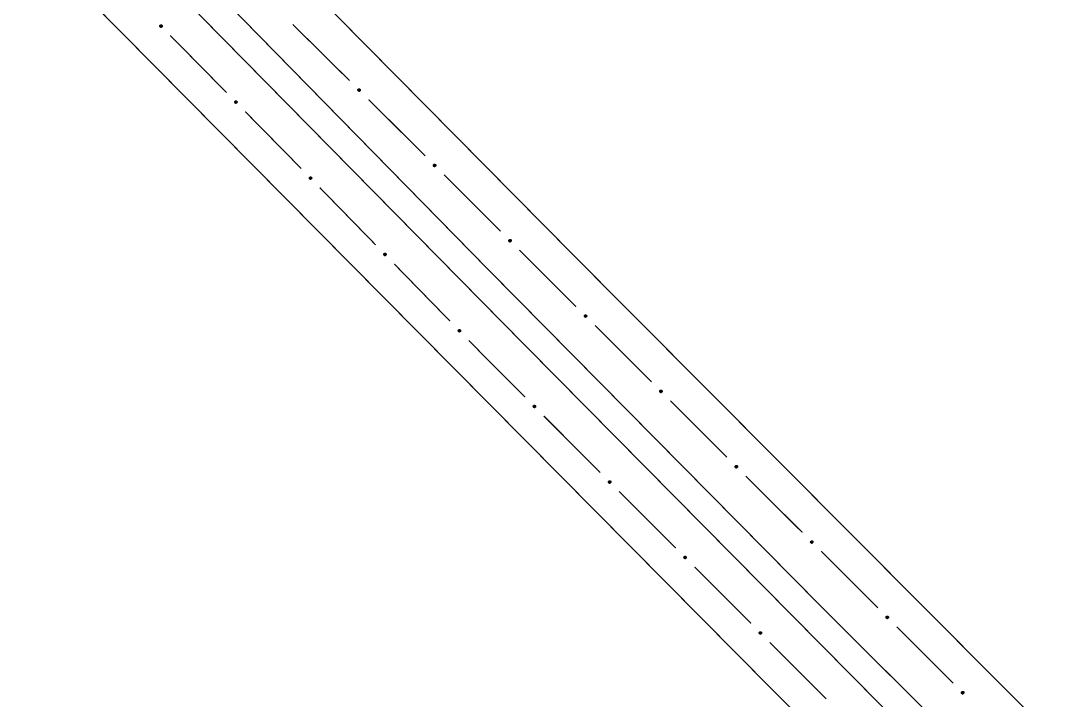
# Model space of a CAD drawing. Extents: x 203640 to 206998, y 4842129 to 4844379.
# Drawn here: x 204483.1 to 204637, y 4843646.8 to 4843748.8 of the extents above; entities that cross this region are included whole.
import ezdxf

# ---------------------------------------------------------------- set-up
doc = ezdxf.new("R2010")
doc.units = 0
doc.header["$LTSCALE"] = 1.5
doc.header["$MEASUREMENT"] = 0
doc.layers.add('SV-EIXO-RUA-PAV', color=20, linetype='CONTINUOUS')
doc.layers.add('SV-RUA-PAVIM-S-GUIA-C-GUIA', color=7, linetype='CONTINUOUS')

msp = doc.modelspace()

# ---------------------------------------------------------------- linework, layer by layer
at = {"layer": 'SV-EIXO-RUA-PAV'}
for points in [[(204504.22, 4843748.17), (204504.27, 4843748.17), (204504.32, 4843748.16), (204504.35, 4843748.14), (204504.37, 4843748.11), (204504.4, 4843748.09), (204504.41, 4843748.06), (204504.42, 4843748.02), (204504.42, 4843747.97), (204504.41, 4843747.92), (204504.39, 4843747.89), (204504.37, 4843747.86), (204504.34, 4843747.84), (204504.31, 4843747.83), (204504.27, 4843747.82), (204504.22, 4843747.82), (204504.18, 4843747.83), (204504.15, 4843747.84), (204504.12, 4843747.87), (204504.1, 4843747.9), (204504.08, 4843747.93), (204504.07, 4843747.97), (204504.07, 4843748.02), (204504.08, 4843748.06), (204504.1, 4843748.09), (204504.12, 4843748.12), (204504.15, 4843748.14), (204504.18, 4843748.16), (204504.22, 4843748.17)], [(204533.95, 4843738.56), (204533.99, 4843738.56), (204534.04, 4843738.55), (204534.07, 4843738.53), (204534.09, 4843738.51), (204534.12, 4843738.48), (204534.13, 4843738.45), (204534.15, 4843738.41), (204534.15, 4843738.36), (204534.13, 4843738.32), (204534.12, 4843738.29), (204534.1, 4843738.26), (204534.07, 4843738.24), (204534.04, 4843738.22), (204534, 4843738.21), (204533.95, 4843738.21), (204533.9, 4843738.22), (204533.87, 4843738.24), (204533.85, 4843738.26), (204533.82, 4843738.29), (204533.81, 4843738.32), (204533.8, 4843738.36), (204533.8, 4843738.41), (204533.8, 4843738.45), (204533.82, 4843738.48), (204533.85, 4843738.51), (204533.87, 4843738.53), (204533.9, 4843738.55), (204533.95, 4843738.56)], [(204515.45, 4843736.76), (204515.5, 4843736.76), (204515.54, 4843736.75), (204515.57, 4843736.73), (204515.6, 4843736.71), (204515.62, 4843736.68), (204515.63, 4843736.65), (204515.65, 4843736.61), (204515.65, 4843736.56), (204515.63, 4843736.52), (204515.62, 4843736.49), (204515.59, 4843736.46), (204515.57, 4843736.44), (204515.53, 4843736.42), (204515.49, 4843736.41), (204515.44, 4843736.41), (204515.4, 4843736.42), (204515.37, 4843736.44), (204515.34, 4843736.46), (204515.32, 4843736.49), (204515.3, 4843736.52), (204515.29, 4843736.56), (204515.3, 4843736.61), (204515.3, 4843736.65), (204515.32, 4843736.69), (204515.35, 4843736.71), (204515.37, 4843736.73), (204515.4, 4843736.75), (204515.45, 4843736.76)], [(204545.28, 4843727.27), (204545.33, 4843727.27), (204545.37, 4843727.26), (204545.4, 4843727.24), (204545.43, 4843727.22), (204545.45, 4843727.19), (204545.47, 4843727.16), (204545.48, 4843727.12), (204545.48, 4843727.07), (204545.47, 4843727.02), (204545.45, 4843726.99), (204545.43, 4843726.96), (204545.4, 4843726.94), (204545.37, 4843726.93), (204545.33, 4843726.91), (204545.28, 4843726.91), (204545.24, 4843726.92), (204545.21, 4843726.94), (204545.18, 4843726.97), (204545.16, 4843726.99), (204545.14, 4843727.03), (204545.13, 4843727.07), (204545.13, 4843727.11), (204545.14, 4843727.16), (204545.16, 4843727.19), (204545.18, 4843727.21), (204545.21, 4843727.24), (204545.24, 4843727.26), (204545.28, 4843727.27)], [(204526.66, 4843725.35), (204526.71, 4843725.35), (204526.75, 4843725.34), (204526.78, 4843725.32), (204526.81, 4843725.29), (204526.83, 4843725.27), (204526.85, 4843725.24), (204526.86, 4843725.2), (204526.86, 4843725.15), (204526.84, 4843725.1), (204526.83, 4843725.07), (204526.8, 4843725.04), (204526.78, 4843725.02), (204526.74, 4843725.01), (204526.7, 4843725), (204526.65, 4843725), (204526.61, 4843725.01), (204526.58, 4843725.02), (204526.55, 4843725.05), (204526.53, 4843725.08), (204526.52, 4843725.11), (204526.51, 4843725.15), (204526.51, 4843725.2), (204526.52, 4843725.24), (204526.53, 4843725.27), (204526.56, 4843725.3), (204526.59, 4843725.32), (204526.62, 4843725.34), (204526.66, 4843725.35)], [(204556.6, 4843715.96), (204556.65, 4843715.96), (204556.69, 4843715.95), (204556.73, 4843715.94), (204556.75, 4843715.91), (204556.78, 4843715.89), (204556.79, 4843715.85), (204556.8, 4843715.81), (204556.8, 4843715.76), (204556.79, 4843715.72), (204556.78, 4843715.69), (204556.75, 4843715.66), (204556.73, 4843715.64), (204556.69, 4843715.62), (204556.65, 4843715.61), (204556.6, 4843715.61), (204556.56, 4843715.62), (204556.53, 4843715.64), (204556.5, 4843715.66), (204556.48, 4843715.69), (204556.46, 4843715.72), (204556.45, 4843715.76), (204556.45, 4843715.81), (204556.46, 4843715.85), (204556.48, 4843715.89), (204556.5, 4843715.91), (204556.53, 4843715.93), (204556.56, 4843715.95), (204556.6, 4843715.96)], [(204537.83, 4843713.9), (204537.88, 4843713.9), (204537.93, 4843713.89), (204537.96, 4843713.87), (204537.98, 4843713.84), (204538, 4843713.82), (204538.02, 4843713.78), (204538.03, 4843713.74), (204538.03, 4843713.7), (204538.02, 4843713.65), (204538, 4843713.62), (204537.98, 4843713.59), (204537.95, 4843713.57), (204537.92, 4843713.56), (204537.88, 4843713.55), (204537.83, 4843713.55), (204537.79, 4843713.56), (204537.76, 4843713.57), (204537.73, 4843713.6), (204537.71, 4843713.63), (204537.69, 4843713.66), (204537.68, 4843713.7), (204537.68, 4843713.75), (204537.69, 4843713.79), (204537.71, 4843713.82), (204537.73, 4843713.85), (204537.76, 4843713.87), (204537.79, 4843713.89), (204537.83, 4843713.9)], [(204567.93, 4843704.66), (204567.98, 4843704.66), (204568.02, 4843704.65), (204568.05, 4843704.63), (204568.08, 4843704.61), (204568.1, 4843704.58), (204568.12, 4843704.55), (204568.13, 4843704.51), (204568.13, 4843704.46), (204568.12, 4843704.42), (204568.1, 4843704.39), (204568.08, 4843704.36), (204568.05, 4843704.34), (204568.02, 4843704.32), (204567.98, 4843704.31), (204567.93, 4843704.31), (204567.89, 4843704.32), (204567.86, 4843704.34), (204567.83, 4843704.36), (204567.8, 4843704.39), (204567.79, 4843704.42), (204567.78, 4843704.46), (204567.78, 4843704.51), (204567.79, 4843704.55), (204567.81, 4843704.58), (204567.83, 4843704.61), (204567.86, 4843704.63), (204567.89, 4843704.65), (204567.93, 4843704.66)], [(204549.01, 4843702.45), (204549.06, 4843702.45), (204549.1, 4843702.44), (204549.13, 4843702.42), (204549.16, 4843702.39), (204549.18, 4843702.37), (204549.2, 4843702.33), (204549.21, 4843702.29), (204549.21, 4843702.24), (204549.19, 4843702.2), (204549.18, 4843702.17), (204549.16, 4843702.14), (204549.13, 4843702.12), (204549.09, 4843702.1), (204549.05, 4843702.09), (204549, 4843702.1), (204548.96, 4843702.11), (204548.93, 4843702.12), (204548.9, 4843702.15), (204548.88, 4843702.18), (204548.87, 4843702.21), (204548.86, 4843702.25), (204548.86, 4843702.3), (204548.87, 4843702.34), (204548.88, 4843702.37), (204548.91, 4843702.4), (204548.94, 4843702.42), (204548.97, 4843702.44), (204549.01, 4843702.45)], [(204579.25, 4843693.36), (204579.3, 4843693.36), (204579.34, 4843693.35), (204579.38, 4843693.33), (204579.4, 4843693.31), (204579.43, 4843693.28), (204579.44, 4843693.25), (204579.45, 4843693.21), (204579.45, 4843693.16), (204579.44, 4843693.12), (204579.43, 4843693.08), (204579.4, 4843693.06), (204579.38, 4843693.03), (204579.34, 4843693.02), (204579.3, 4843693.01), (204579.25, 4843693.01), (204579.21, 4843693.02), (204579.18, 4843693.04), (204579.15, 4843693.06), (204579.13, 4843693.09), (204579.11, 4843693.12), (204579.1, 4843693.16), (204579.1, 4843693.21), (204579.11, 4843693.25), (204579.13, 4843693.28), (204579.15, 4843693.31), (204579.18, 4843693.33), (204579.21, 4843693.35), (204579.25, 4843693.36)], [(204560.27, 4843691.08), (204560.32, 4843691.08), (204560.36, 4843691.07), (204560.39, 4843691.05), (204560.42, 4843691.03), (204560.44, 4843691), (204560.46, 4843690.97), (204560.47, 4843690.93), (204560.47, 4843690.88), (204560.45, 4843690.84), (204560.44, 4843690.8), (204560.42, 4843690.78), (204560.39, 4843690.75), (204560.36, 4843690.74), (204560.31, 4843690.73), (204560.27, 4843690.73), (204560.22, 4843690.74), (204560.19, 4843690.76), (204560.17, 4843690.78), (204560.14, 4843690.81), (204560.13, 4843690.84), (204560.12, 4843690.88), (204560.12, 4843690.93), (204560.12, 4843690.97), (204560.14, 4843691), (204560.17, 4843691.03), (204560.19, 4843691.05), (204560.22, 4843691.07), (204560.27, 4843691.08)], [(204590.58, 4843682.06), (204590.63, 4843682.06), (204590.67, 4843682.05), (204590.7, 4843682.03), (204590.73, 4843682.01), (204590.75, 4843681.98), (204590.77, 4843681.95), (204590.78, 4843681.91), (204590.78, 4843681.86), (204590.77, 4843681.81), (204590.75, 4843681.78), (204590.73, 4843681.75), (204590.7, 4843681.73), (204590.67, 4843681.72), (204590.63, 4843681.7), (204590.58, 4843681.7), (204590.54, 4843681.71), (204590.51, 4843681.73), (204590.48, 4843681.76), (204590.45, 4843681.78), (204590.44, 4843681.82), (204590.43, 4843681.86), (204590.43, 4843681.9), (204590.44, 4843681.95), (204590.45, 4843681.98), (204590.48, 4843682), (204590.51, 4843682.03), (204590.54, 4843682.05), (204590.58, 4843682.06)], [(204571.57, 4843679.75), (204571.62, 4843679.76), (204571.66, 4843679.75), (204571.7, 4843679.73), (204571.72, 4843679.7), (204571.74, 4843679.68), (204571.76, 4843679.65), (204571.77, 4843679.61), (204571.77, 4843679.56), (204571.76, 4843679.51), (204571.74, 4843679.48), (204571.72, 4843679.45), (204571.69, 4843679.43), (204571.66, 4843679.42), (204571.62, 4843679.4), (204571.57, 4843679.4), (204571.53, 4843679.41), (204571.5, 4843679.43), (204571.47, 4843679.46), (204571.45, 4843679.48), (204571.43, 4843679.52), (204571.42, 4843679.56), (204571.42, 4843679.6), (204571.43, 4843679.65), (204571.45, 4843679.68), (204571.47, 4843679.7), (204571.5, 4843679.73), (204571.53, 4843679.75), (204571.57, 4843679.75)], [(204601.9, 4843670.75), (204601.95, 4843670.75), (204601.99, 4843670.74), (204602.03, 4843670.73), (204602.05, 4843670.7), (204602.08, 4843670.68), (204602.09, 4843670.64), (204602.1, 4843670.6), (204602.1, 4843670.55), (204602.09, 4843670.51), (204602.08, 4843670.48), (204602.05, 4843670.45), (204602.03, 4843670.43), (204601.99, 4843670.41), (204601.95, 4843670.4), (204601.9, 4843670.4), (204601.86, 4843670.41), (204601.83, 4843670.43), (204601.8, 4843670.45), (204601.78, 4843670.48), (204601.76, 4843670.51), (204601.75, 4843670.55), (204601.75, 4843670.6), (204601.76, 4843670.64), (204601.78, 4843670.68), (204601.8, 4843670.7), (204601.83, 4843670.72), (204601.86, 4843670.74), (204601.9, 4843670.75)], [(204582.88, 4843668.43), (204582.92, 4843668.43), (204582.97, 4843668.42), (204583, 4843668.41), (204583.02, 4843668.38), (204583.05, 4843668.36), (204583.06, 4843668.32), (204583.08, 4843668.28), (204583.08, 4843668.23), (204583.06, 4843668.19), (204583.05, 4843668.16), (204583.03, 4843668.13), (204583, 4843668.11), (204582.96, 4843668.09), (204582.92, 4843668.08), (204582.87, 4843668.08), (204582.83, 4843668.09), (204582.8, 4843668.11), (204582.77, 4843668.13), (204582.75, 4843668.16), (204582.74, 4843668.19), (204582.72, 4843668.23), (204582.73, 4843668.28), (204582.73, 4843668.32), (204582.75, 4843668.35), (204582.78, 4843668.38), (204582.8, 4843668.4), (204582.83, 4843668.42), (204582.88, 4843668.43)], [(204613.23, 4843659.45), (204613.28, 4843659.45), (204613.32, 4843659.44), (204613.35, 4843659.42), (204613.38, 4843659.4), (204613.4, 4843659.37), (204613.42, 4843659.34), (204613.43, 4843659.3), (204613.43, 4843659.25), (204613.42, 4843659.21), (204613.4, 4843659.18), (204613.38, 4843659.15), (204613.35, 4843659.13), (204613.32, 4843659.11), (204613.28, 4843659.1), (204613.23, 4843659.1), (204613.19, 4843659.11), (204613.16, 4843659.13), (204613.13, 4843659.15), (204613.1, 4843659.18), (204613.09, 4843659.21), (204613.08, 4843659.25), (204613.08, 4843659.3), (204613.09, 4843659.34), (204613.1, 4843659.37), (204613.13, 4843659.4), (204613.15, 4843659.42), (204613.19, 4843659.44), (204613.23, 4843659.45)], [(204594.18, 4843657.11), (204594.23, 4843657.11), (204594.27, 4843657.1), (204594.3, 4843657.08), (204594.33, 4843657.06), (204594.35, 4843657.03), (204594.37, 4843657), (204594.38, 4843656.96), (204594.38, 4843656.91), (204594.37, 4843656.87), (204594.35, 4843656.84), (204594.33, 4843656.81), (204594.3, 4843656.79), (204594.27, 4843656.77), (204594.23, 4843656.76), (204594.18, 4843656.76), (204594.14, 4843656.77), (204594.11, 4843656.79), (204594.08, 4843656.81), (204594.06, 4843656.84), (204594.04, 4843656.87), (204594.03, 4843656.91), (204594.03, 4843656.96), (204594.04, 4843657), (204594.06, 4843657.03), (204594.08, 4843657.06), (204594.11, 4843657.08), (204594.14, 4843657.1), (204594.18, 4843657.11)], [(204624.55, 4843648.15), (204624.6, 4843648.15), (204624.64, 4843648.14), (204624.68, 4843648.12), (204624.7, 4843648.1), (204624.73, 4843648.07), (204624.74, 4843648.04), (204624.75, 4843648), (204624.75, 4843647.95), (204624.74, 4843647.91), (204624.73, 4843647.87), (204624.7, 4843647.85), (204624.68, 4843647.82), (204624.64, 4843647.81), (204624.6, 4843647.8), (204624.55, 4843647.8), (204624.51, 4843647.81), (204624.48, 4843647.83), (204624.45, 4843647.85), (204624.43, 4843647.88), (204624.41, 4843647.91), (204624.4, 4843647.95), (204624.4, 4843648), (204624.41, 4843648.04), (204624.43, 4843648.07), (204624.45, 4843648.1), (204624.48, 4843648.12), (204624.51, 4843648.14), (204624.55, 4843648.15)]]:
    msp.add_lwpolyline(points, close=True, dxfattribs=at)
for points in [[(204504.07, 4843748.02), (204504.31, 4843747.83)], [(204504.07, 4843747.97), (204504.27, 4843747.82)], [(204504.08, 4843748.06), (204504.34, 4843747.84)], [(204504.08, 4843748.04), (204504.32, 4843747.84)], [(204504.08, 4843747.99), (204504.29, 4843747.82)], [(204504.09, 4843748.07), (204504.36, 4843747.85)], [(204504.1, 4843748.09), (204504.37, 4843747.86)], [(204504.11, 4843748.1), (204504.38, 4843747.88)], [(204504.12, 4843748.12), (204504.39, 4843747.89)], [(204504.14, 4843748.13), (204504.4, 4843747.91)], [(204504.15, 4843748.14), (204504.41, 4843747.92)], [(204504.17, 4843748.14), (204504.41, 4843747.95)], [(204504.18, 4843748.16), (204504.42, 4843747.97)], [(204504.2, 4843748.16), (204504.42, 4843747.99)], [(204504.22, 4843748.17), (204504.42, 4843748.02)], [(204504.25, 4843748.17), (204504.41, 4843748.04)], [(204504.27, 4843748.17), (204504.41, 4843748.06)], [(204504.3, 4843748.16), (204504.4, 4843748.08)], [(204504.32, 4843748.16), (204504.4, 4843748.09)], [(204504.08, 4843747.95), (204504.24, 4843747.82)], [(204504.08, 4843747.93), (204504.22, 4843747.82)], [(204504.09, 4843747.91), (204504.2, 4843747.82)], [(204504.1, 4843747.9), (204504.18, 4843747.83)], [(204533.8, 4843738.45), (204534.07, 4843738.24)], [(204533.8, 4843738.43), (204534.05, 4843738.23)], [(204533.8, 4843738.41), (204534.04, 4843738.22)], [(204533.8, 4843738.38), (204534.01, 4843738.22)], [(204533.8, 4843738.36), (204534, 4843738.21)], [(204533.81, 4843738.34), (204533.96, 4843738.21)], [(204533.81, 4843738.32), (204533.95, 4843738.21)], [(204533.82, 4843738.48), (204534.1, 4843738.26)], [(204533.82, 4843738.46), (204534.08, 4843738.25)], [(204533.82, 4843738.3), (204533.92, 4843738.22)], [(204533.82, 4843738.29), (204533.9, 4843738.22)], [(204533.84, 4843738.49), (204534.1, 4843738.27)], [(204533.85, 4843738.51), (204534.12, 4843738.29)], [(204533.86, 4843738.52), (204534.12, 4843738.31)], [(204533.87, 4843738.53), (204534.13, 4843738.32)], [(204533.89, 4843738.54), (204534.14, 4843738.34)], [(204533.9, 4843738.55), (204534.15, 4843738.36)], [(204533.92, 4843738.55), (204534.14, 4843738.39)], [(204533.95, 4843738.56), (204534.15, 4843738.41)], [(204533.97, 4843738.56), (204534.13, 4843738.44)], [(204533.99, 4843738.56), (204534.13, 4843738.45)], [(204534.02, 4843738.56), (204534.12, 4843738.47)], [(204534.04, 4843738.55), (204534.12, 4843738.48)], [(204515.29, 4843736.56), (204515.49, 4843736.41)], [(204515.3, 4843736.65), (204515.57, 4843736.44)], [(204515.3, 4843736.63), (204515.55, 4843736.43)], [(204515.3, 4843736.61), (204515.53, 4843736.42)], [(204515.3, 4843736.59), (204515.51, 4843736.42)], [(204515.3, 4843736.54), (204515.46, 4843736.42)], [(204515.3, 4843736.52), (204515.44, 4843736.41)], [(204515.32, 4843736.69), (204515.59, 4843736.46)], [(204515.32, 4843736.67), (204515.58, 4843736.45)], [(204515.32, 4843736.5), (204515.42, 4843736.42)], [(204515.32, 4843736.49), (204515.4, 4843736.42)], [(204515.34, 4843736.7), (204515.6, 4843736.47)], [(204515.35, 4843736.71), (204515.62, 4843736.49)], [(204515.36, 4843736.72), (204515.62, 4843736.51)], [(204515.37, 4843736.73), (204515.63, 4843736.52)], [(204515.39, 4843736.74), (204515.64, 4843736.54)], [(204515.4, 4843736.75), (204515.65, 4843736.56)], [(204515.42, 4843736.76), (204515.64, 4843736.59)], [(204515.45, 4843736.76), (204515.65, 4843736.61)], [(204515.47, 4843736.76), (204515.63, 4843736.64)], [(204515.5, 4843736.76), (204515.63, 4843736.65)], [(204515.52, 4843736.76), (204515.62, 4843736.67)], [(204515.54, 4843736.75), (204515.62, 4843736.68)], [(204545.13, 4843727.13), (204545.38, 4843726.94)], [(204545.13, 4843727.11), (204545.37, 4843726.93)], [(204545.13, 4843727.09), (204545.35, 4843726.92)], [(204545.13, 4843727.07), (204545.33, 4843726.91)], [(204545.14, 4843727.16), (204545.4, 4843726.94)], [(204545.14, 4843727.04), (204545.3, 4843726.92)], [(204545.14, 4843727.03), (204545.28, 4843726.91)], [(204545.15, 4843727.17), (204545.41, 4843726.95)], [(204545.15, 4843727.01), (204545.25, 4843726.92)], [(204545.16, 4843727.19), (204545.43, 4843726.96)], [(204545.16, 4843726.99), (204545.24, 4843726.92)], [(204545.17, 4843727.2), (204545.44, 4843726.98)], [(204545.18, 4843727.21), (204545.45, 4843726.99)], [(204545.2, 4843727.22), (204545.46, 4843727.01)], [(204545.21, 4843727.24), (204545.47, 4843727.02)], [(204545.22, 4843727.24), (204545.47, 4843727.05)], [(204545.24, 4843727.26), (204545.48, 4843727.07)], [(204545.26, 4843727.26), (204545.48, 4843727.09)], [(204545.28, 4843727.27), (204545.48, 4843727.12)], [(204545.31, 4843727.26), (204545.47, 4843727.14)], [(204545.33, 4843727.27), (204545.47, 4843727.16)], [(204545.35, 4843727.26), (204545.45, 4843727.18)], [(204545.37, 4843727.26), (204545.45, 4843727.19)], [(204526.51, 4843725.22), (204526.76, 4843725.02)], [(204526.51, 4843725.2), (204526.74, 4843725.01)], [(204526.51, 4843725.17), (204526.72, 4843725)], [(204526.51, 4843725.15), (204526.7, 4843725)], [(204526.52, 4843725.24), (204526.78, 4843725.02)], [(204526.52, 4843725.13), (204526.67, 4843725)], [(204526.52, 4843725.11), (204526.65, 4843725)], [(204526.53, 4843725.27), (204526.8, 4843725.04)], [(204526.53, 4843725.25), (204526.79, 4843725.03)], [(204526.53, 4843725.09), (204526.63, 4843725.01)], [(204526.53, 4843725.08), (204526.61, 4843725.01)], [(204526.55, 4843725.28), (204526.81, 4843725.06)], [(204526.56, 4843725.3), (204526.83, 4843725.07)], [(204526.57, 4843725.31), (204526.83, 4843725.09)], [(204526.59, 4843725.32), (204526.84, 4843725.1)], [(204526.6, 4843725.33), (204526.85, 4843725.13)], [(204526.62, 4843725.34), (204526.86, 4843725.15)], [(204526.64, 4843725.34), (204526.85, 4843725.17)], [(204526.66, 4843725.35), (204526.86, 4843725.2)], [(204526.69, 4843725.35), (204526.85, 4843725.22)], [(204526.71, 4843725.35), (204526.85, 4843725.24)], [(204526.73, 4843725.34), (204526.83, 4843725.26)], [(204526.75, 4843725.34), (204526.83, 4843725.27)], [(204556.45, 4843715.81), (204556.69, 4843715.62)], [(204556.45, 4843715.76), (204556.65, 4843715.61)], [(204556.46, 4843715.85), (204556.73, 4843715.64)], [(204556.46, 4843715.83), (204556.71, 4843715.63)], [(204556.46, 4843715.79), (204556.67, 4843715.62)], [(204556.46, 4843715.74), (204556.62, 4843715.62)], [(204556.46, 4843715.72), (204556.6, 4843715.61)], [(204556.47, 4843715.87), (204556.74, 4843715.65)], [(204556.48, 4843715.89), (204556.75, 4843715.66)], [(204556.48, 4843715.7), (204556.58, 4843715.62)], [(204556.48, 4843715.69), (204556.56, 4843715.62)], [(204556.49, 4843715.9), (204556.76, 4843715.67)], [(204556.5, 4843715.91), (204556.78, 4843715.69)], [(204556.52, 4843715.92), (204556.78, 4843715.71)], [(204556.53, 4843715.93), (204556.79, 4843715.72)], [(204556.55, 4843715.94), (204556.8, 4843715.75)], [(204556.56, 4843715.95), (204556.8, 4843715.76)], [(204556.58, 4843715.96), (204556.8, 4843715.79)], [(204556.6, 4843715.96), (204556.8, 4843715.81)], [(204556.63, 4843715.96), (204556.79, 4843715.84)], [(204556.65, 4843715.96), (204556.79, 4843715.85)], [(204556.68, 4843715.96), (204556.78, 4843715.88)], [(204556.69, 4843715.95), (204556.78, 4843715.89)], [(204537.68, 4843713.75), (204537.92, 4843713.56)], [(204537.68, 4843713.72), (204537.9, 4843713.55)], [(204537.68, 4843713.7), (204537.88, 4843713.55)], [(204537.69, 4843713.79), (204537.95, 4843713.57)], [(204537.69, 4843713.77), (204537.93, 4843713.57)], [(204537.69, 4843713.68), (204537.85, 4843713.55)], [(204537.69, 4843713.66), (204537.83, 4843713.55)], [(204537.7, 4843713.8), (204537.96, 4843713.58)], [(204537.7, 4843713.64), (204537.8, 4843713.56)], [(204537.71, 4843713.82), (204537.98, 4843713.59)], [(204537.71, 4843713.63), (204537.79, 4843713.56)], [(204537.72, 4843713.83), (204537.99, 4843713.61)], [(204537.73, 4843713.85), (204538, 4843713.62)], [(204537.75, 4843713.86), (204538.01, 4843713.64)], [(204537.76, 4843713.87), (204538.02, 4843713.65)], [(204537.78, 4843713.87), (204538.02, 4843713.68)], [(204537.79, 4843713.89), (204538.03, 4843713.7)], [(204537.81, 4843713.89), (204538.03, 4843713.72)], [(204537.83, 4843713.9), (204538.03, 4843713.74)], [(204537.86, 4843713.9), (204538.02, 4843713.77)], [(204537.88, 4843713.9), (204538.02, 4843713.78)], [(204537.91, 4843713.89), (204538.01, 4843713.81)], [(204537.93, 4843713.89), (204538, 4843713.82)], [(204567.78, 4843704.53), (204568.03, 4843704.33)], [(204567.78, 4843704.51), (204568.02, 4843704.32)], [(204567.78, 4843704.48), (204568, 4843704.32)], [(204567.78, 4843704.46), (204567.98, 4843704.31)], [(204567.79, 4843704.55), (204568.05, 4843704.34)], [(204567.79, 4843704.44), (204567.95, 4843704.32)], [(204567.79, 4843704.42), (204567.93, 4843704.31)], [(204567.8, 4843704.56), (204568.06, 4843704.35)], [(204567.8, 4843704.4), (204567.9, 4843704.32)], [(204567.8, 4843704.39), (204567.89, 4843704.32)], [(204567.81, 4843704.58), (204568.08, 4843704.36)], [(204567.82, 4843704.59), (204568.09, 4843704.37)], [(204567.83, 4843704.61), (204568.1, 4843704.39)], [(204567.85, 4843704.62), (204568.11, 4843704.41)], [(204567.86, 4843704.63), (204568.12, 4843704.42)], [(204567.87, 4843704.64), (204568.12, 4843704.44)], [(204567.89, 4843704.65), (204568.13, 4843704.46)], [(204567.91, 4843704.65), (204568.13, 4843704.49)], [(204567.93, 4843704.66), (204568.13, 4843704.51)], [(204567.96, 4843704.66), (204568.12, 4843704.54)], [(204567.98, 4843704.66), (204568.12, 4843704.55)], [(204568, 4843704.66), (204568.1, 4843704.57)], [(204568.02, 4843704.65), (204568.1, 4843704.58)], [(204548.86, 4843702.32), (204549.11, 4843702.12)], [(204548.86, 4843702.3), (204549.09, 4843702.1)], [(204548.86, 4843702.27), (204549.07, 4843702.1)], [(204548.86, 4843702.25), (204549.05, 4843702.09)], [(204548.87, 4843702.34), (204549.13, 4843702.12)], [(204548.87, 4843702.23), (204549.02, 4843702.1)], [(204548.87, 4843702.21), (204549, 4843702.1)], [(204548.88, 4843702.37), (204549.16, 4843702.14)], [(204548.88, 4843702.35), (204549.14, 4843702.13)], [(204548.88, 4843702.19), (204548.98, 4843702.1)], [(204548.88, 4843702.18), (204548.96, 4843702.11)], [(204548.9, 4843702.38), (204549.16, 4843702.16)], [(204548.91, 4843702.4), (204549.18, 4843702.17)], [(204548.93, 4843702.41), (204549.18, 4843702.19)], [(204548.94, 4843702.42), (204549.19, 4843702.2)], [(204548.95, 4843702.42), (204549.2, 4843702.23)], [(204548.97, 4843702.44), (204549.21, 4843702.24)], [(204548.99, 4843702.44), (204549.2, 4843702.27)], [(204549.01, 4843702.45), (204549.21, 4843702.29)], [(204549.04, 4843702.44), (204549.2, 4843702.32)], [(204549.06, 4843702.45), (204549.2, 4843702.33)], [(204549.08, 4843702.44), (204549.18, 4843702.36)], [(204549.1, 4843702.44), (204549.18, 4843702.37)], [(204579.1, 4843693.21), (204579.34, 4843693.02)], [(204579.1, 4843693.16), (204579.3, 4843693.01)], [(204579.11, 4843693.25), (204579.38, 4843693.03)], [(204579.11, 4843693.23), (204579.36, 4843693.03)], [(204579.11, 4843693.18), (204579.32, 4843693.01)], [(204579.11, 4843693.14), (204579.27, 4843693.01)], [(204579.11, 4843693.12), (204579.25, 4843693.01)], [(204579.12, 4843693.26), (204579.39, 4843693.05)], [(204579.13, 4843693.28), (204579.4, 4843693.06)], [(204579.13, 4843693.1), (204579.23, 4843693.02)], [(204579.13, 4843693.09), (204579.21, 4843693.02)], [(204579.14, 4843693.29), (204579.41, 4843693.07)], [(204579.15, 4843693.31), (204579.43, 4843693.08)], [(204579.17, 4843693.32), (204579.43, 4843693.11)], [(204579.18, 4843693.33), (204579.44, 4843693.12)], [(204579.2, 4843693.34), (204579.45, 4843693.14)], [(204579.21, 4843693.35), (204579.45, 4843693.16)], [(204579.23, 4843693.35), (204579.45, 4843693.19)], [(204579.25, 4843693.36), (204579.45, 4843693.21)], [(204579.28, 4843693.36), (204579.44, 4843693.23)], [(204579.3, 4843693.36), (204579.44, 4843693.25)], [(204579.33, 4843693.35), (204579.43, 4843693.27)], [(204579.34, 4843693.35), (204579.43, 4843693.28)], [(204560.19, 4843691.05), (204560.45, 4843690.84)], [(204560.21, 4843691.06), (204560.46, 4843690.86)], [(204560.22, 4843691.07), (204560.47, 4843690.88)], [(204560.24, 4843691.07), (204560.46, 4843690.91)], [(204560.27, 4843691.08), (204560.47, 4843690.93)], [(204560.29, 4843691.08), (204560.46, 4843690.95)], [(204560.32, 4843691.08), (204560.46, 4843690.97)], [(204560.34, 4843691.07), (204560.44, 4843690.99)], [(204560.36, 4843691.07), (204560.44, 4843691)], [(204560.12, 4843690.97), (204560.39, 4843690.75)], [(204560.12, 4843690.95), (204560.37, 4843690.75)], [(204560.12, 4843690.93), (204560.36, 4843690.74)], [(204560.12, 4843690.9), (204560.33, 4843690.73)], [(204560.12, 4843690.88), (204560.31, 4843690.73)], [(204560.13, 4843690.86), (204560.28, 4843690.73)], [(204560.13, 4843690.84), (204560.27, 4843690.73)], [(204560.14, 4843691), (204560.42, 4843690.78)], [(204560.14, 4843690.98), (204560.4, 4843690.77)], [(204560.14, 4843690.82), (204560.24, 4843690.74)], [(204560.14, 4843690.81), (204560.22, 4843690.74)], [(204560.16, 4843691.01), (204560.42, 4843690.79)], [(204560.17, 4843691.03), (204560.44, 4843690.8)], [(204560.18, 4843691.04), (204560.44, 4843690.82)], [(204590.43, 4843681.92), (204590.68, 4843681.73)], [(204590.43, 4843681.9), (204590.67, 4843681.72)], [(204590.43, 4843681.88), (204590.64, 4843681.71)], [(204590.43, 4843681.86), (204590.63, 4843681.7)], [(204590.44, 4843681.95), (204590.7, 4843681.73)], [(204590.44, 4843681.83), (204590.6, 4843681.71)], [(204590.44, 4843681.82), (204590.58, 4843681.7)], [(204590.45, 4843681.98), (204590.73, 4843681.75)], [(204590.45, 4843681.96), (204590.71, 4843681.74)], [(204590.47, 4843681.99), (204590.74, 4843681.77)], [(204590.48, 4843682), (204590.75, 4843681.78)], [(204590.5, 4843682.01), (204590.76, 4843681.8)], [(204590.51, 4843682.03), (204590.77, 4843681.81)], [(204590.52, 4843682.03), (204590.77, 4843681.84)], [(204590.54, 4843682.05), (204590.78, 4843681.86)], [(204590.56, 4843682.05), (204590.78, 4843681.88)], [(204590.58, 4843682.06), (204590.78, 4843681.91)], [(204590.61, 4843682.05), (204590.77, 4843681.93)], [(204590.63, 4843682.06), (204590.77, 4843681.95)], [(204590.65, 4843682.05), (204590.75, 4843681.97)], [(204590.67, 4843682.05), (204590.75, 4843681.98)], [(204590.45, 4843681.8), (204590.55, 4843681.71)], [(204590.45, 4843681.78), (204590.54, 4843681.71)], [(204571.42, 4843679.6), (204571.66, 4843679.42)], [(204571.42, 4843679.58), (204571.64, 4843679.41)], [(204571.42, 4843679.56), (204571.62, 4843679.4)], [(204571.43, 4843679.65), (204571.69, 4843679.43)], [(204571.43, 4843679.62), (204571.67, 4843679.43)], [(204571.43, 4843679.53), (204571.59, 4843679.41)], [(204571.43, 4843679.52), (204571.57, 4843679.4)], [(204571.44, 4843679.66), (204571.7, 4843679.44)], [(204571.44, 4843679.5), (204571.54, 4843679.41)], [(204571.45, 4843679.68), (204571.72, 4843679.45)], [(204571.45, 4843679.48), (204571.53, 4843679.41)], [(204571.46, 4843679.69), (204571.73, 4843679.47)], [(204571.47, 4843679.7), (204571.74, 4843679.48)], [(204571.49, 4843679.71), (204571.75, 4843679.5)], [(204571.5, 4843679.73), (204571.76, 4843679.51)], [(204571.52, 4843679.73), (204571.76, 4843679.54)], [(204571.53, 4843679.75), (204571.77, 4843679.56)], [(204571.55, 4843679.75), (204571.77, 4843679.58)], [(204571.57, 4843679.75), (204571.77, 4843679.61)], [(204571.6, 4843679.75), (204571.76, 4843679.63)], [(204571.62, 4843679.76), (204571.76, 4843679.65)], [(204571.64, 4843679.75), (204571.74, 4843679.67)], [(204571.66, 4843679.75), (204571.74, 4843679.68)], [(204601.75, 4843670.6), (204601.99, 4843670.41)], [(204601.75, 4843670.55), (204601.95, 4843670.4)], [(204601.76, 4843670.64), (204602.03, 4843670.43)], [(204601.76, 4843670.62), (204602.01, 4843670.42)], [(204601.76, 4843670.58), (204601.97, 4843670.41)], [(204601.76, 4843670.53), (204601.92, 4843670.41)], [(204601.76, 4843670.51), (204601.9, 4843670.4)], [(204601.77, 4843670.66), (204602.04, 4843670.44)], [(204601.77, 4843670.49), (204601.88, 4843670.41)], [(204601.78, 4843670.68), (204602.05, 4843670.45)], [(204601.78, 4843670.48), (204601.86, 4843670.41)], [(204601.79, 4843670.69), (204602.06, 4843670.46)], [(204601.8, 4843670.7), (204602.08, 4843670.48)], [(204601.82, 4843670.71), (204602.08, 4843670.5)], [(204601.83, 4843670.72), (204602.09, 4843670.51)], [(204601.85, 4843670.73), (204602.1, 4843670.54)], [(204601.86, 4843670.74), (204602.1, 4843670.55)], [(204601.88, 4843670.75), (204602.1, 4843670.58)], [(204601.9, 4843670.75), (204602.1, 4843670.6)], [(204601.93, 4843670.75), (204602.09, 4843670.63)], [(204601.95, 4843670.75), (204602.09, 4843670.64)], [(204601.98, 4843670.75), (204602.08, 4843670.67)], [(204601.99, 4843670.74), (204602.08, 4843670.68)], [(204582.72, 4843668.23), (204582.92, 4843668.08)], [(204582.73, 4843668.32), (204583, 4843668.11)], [(204582.73, 4843668.3), (204582.98, 4843668.1)], [(204582.73, 4843668.28), (204582.96, 4843668.09)], [(204582.73, 4843668.26), (204582.94, 4843668.09)], [(204582.74, 4843668.21), (204582.89, 4843668.09)], [(204582.74, 4843668.19), (204582.87, 4843668.08)], [(204582.75, 4843668.35), (204583.03, 4843668.13)], [(204582.75, 4843668.34), (204583.01, 4843668.12)], [(204582.75, 4843668.17), (204582.85, 4843668.09)], [(204582.75, 4843668.16), (204582.83, 4843668.09)], [(204582.77, 4843668.37), (204583.03, 4843668.14)], [(204582.78, 4843668.38), (204583.05, 4843668.16)], [(204582.79, 4843668.39), (204583.05, 4843668.18)], [(204582.8, 4843668.4), (204583.06, 4843668.19)], [(204582.82, 4843668.41), (204583.07, 4843668.22)], [(204582.83, 4843668.42), (204583.08, 4843668.23)], [(204582.85, 4843668.43), (204583.07, 4843668.26)], [(204582.88, 4843668.43), (204583.08, 4843668.28)], [(204582.9, 4843668.43), (204583.06, 4843668.31)], [(204582.92, 4843668.43), (204583.06, 4843668.32)], [(204582.95, 4843668.43), (204583.05, 4843668.34)], [(204582.97, 4843668.42), (204583.05, 4843668.36)], [(204613.08, 4843659.32), (204613.33, 4843659.12)], [(204613.08, 4843659.3), (204613.32, 4843659.11)], [(204613.08, 4843659.27), (204613.29, 4843659.11)], [(204613.08, 4843659.25), (204613.28, 4843659.1)], [(204613.09, 4843659.34), (204613.35, 4843659.13)], [(204613.09, 4843659.23), (204613.25, 4843659.11)], [(204613.09, 4843659.21), (204613.23, 4843659.1)], [(204613.1, 4843659.37), (204613.38, 4843659.15)], [(204613.1, 4843659.35), (204613.36, 4843659.14)], [(204613.1, 4843659.19), (204613.2, 4843659.11)], [(204613.1, 4843659.18), (204613.19, 4843659.11)], [(204613.12, 4843659.38), (204613.39, 4843659.16)], [(204613.13, 4843659.4), (204613.4, 4843659.18)], [(204613.15, 4843659.42), (204613.42, 4843659.21)], [(204613.15, 4843659.41), (204613.41, 4843659.2)], [(204613.17, 4843659.43), (204613.42, 4843659.23)], [(204613.19, 4843659.44), (204613.43, 4843659.25)], [(204613.21, 4843659.44), (204613.42, 4843659.28)], [(204613.23, 4843659.45), (204613.43, 4843659.3)], [(204613.25, 4843659.45), (204613.42, 4843659.33)], [(204613.28, 4843659.45), (204613.42, 4843659.34)], [(204613.3, 4843659.45), (204613.4, 4843659.36)], [(204613.32, 4843659.44), (204613.4, 4843659.37)], [(204594.03, 4843656.96), (204594.27, 4843656.77)], [(204594.03, 4843656.93), (204594.25, 4843656.77)], [(204594.03, 4843656.91), (204594.23, 4843656.76)], [(204594.04, 4843657), (204594.3, 4843656.79)], [(204594.04, 4843656.98), (204594.28, 4843656.78)], [(204594.04, 4843656.89), (204594.2, 4843656.76)], [(204594.04, 4843656.87), (204594.18, 4843656.76)], [(204594.05, 4843657.01), (204594.31, 4843656.8)], [(204594.05, 4843656.85), (204594.15, 4843656.77)], [(204594.06, 4843657.03), (204594.33, 4843656.81)], [(204594.06, 4843656.84), (204594.14, 4843656.77)], [(204594.07, 4843657.04), (204594.34, 4843656.82)], [(204594.08, 4843657.06), (204594.35, 4843656.84)], [(204594.1, 4843657.07), (204594.36, 4843656.86)], [(204594.11, 4843657.08), (204594.37, 4843656.87)], [(204594.13, 4843657.09), (204594.37, 4843656.89)], [(204594.14, 4843657.1), (204594.38, 4843656.91)], [(204594.16, 4843657.1), (204594.38, 4843656.94)], [(204594.18, 4843657.11), (204594.38, 4843656.96)], [(204594.21, 4843657.11), (204594.37, 4843656.99)], [(204594.23, 4843657.11), (204594.37, 4843657)], [(204594.25, 4843657.1), (204594.35, 4843657.02)], [(204594.27, 4843657.1), (204594.35, 4843657.03)], [(204624.4, 4843648), (204624.64, 4843647.81)], [(204624.41, 4843648.04), (204624.68, 4843647.82)], [(204624.41, 4843648.02), (204624.66, 4843647.82)], [(204624.41, 4843647.97), (204624.62, 4843647.8)], [(204624.42, 4843648.05), (204624.69, 4843647.84)], [(204624.43, 4843648.07), (204624.7, 4843647.85)], [(204624.44, 4843648.08), (204624.71, 4843647.86)], [(204624.45, 4843648.1), (204624.73, 4843647.87)], [(204624.47, 4843648.11), (204624.73, 4843647.9)], [(204624.48, 4843648.12), (204624.74, 4843647.91)], [(204624.5, 4843648.13), (204624.75, 4843647.93)], [(204624.51, 4843648.14), (204624.75, 4843647.95)], [(204624.53, 4843648.14), (204624.75, 4843647.98)], [(204624.55, 4843648.15), (204624.75, 4843648)], [(204624.58, 4843648.15), (204624.74, 4843648.02)], [(204624.6, 4843648.15), (204624.74, 4843648.04)], [(204624.63, 4843648.14), (204624.73, 4843648.06)], [(204624.64, 4843648.14), (204624.73, 4843648.07)], [(204624.4, 4843647.95), (204624.6, 4843647.8)], [(204624.41, 4843647.93), (204624.57, 4843647.8)], [(204624.41, 4843647.91), (204624.55, 4843647.8)], [(204624.42, 4843647.89), (204624.53, 4843647.81)], [(204624.43, 4843647.88), (204624.51, 4843647.81)]]:
    msp.add_lwpolyline(points, dxfattribs=at)
at = {"layer": 'SV-EIXO-RUA-PAV', "const_width": 0.18}
for points in [[(204524.02, 4843748.23), (204532.55, 4843739.79)], [(204505.65, 4843746.56), (204514.07, 4843738.01)], [(204535.39, 4843736.97), (204536.05, 4843736.32)], [(204536.05, 4843736.32), (204543.89, 4843728.5)], [(204516.87, 4843735.16), (204523.89, 4843728.03)], [(204523.89, 4843728.03), (204524.13, 4843727.78)], [(204524.13, 4843727.78), (204525.28, 4843726.6)], [(204546.72, 4843725.67), (204555.21, 4843717.2)], [(204528.08, 4843723.74), (204536.46, 4843715.15)], [(204558.04, 4843714.37), (204566.54, 4843705.89)], [(204539.25, 4843712.29), (204547.63, 4843703.7)], [(204569.37, 4843703.07), (204577.86, 4843694.59)], [(204550.43, 4843700.83), (204552.52, 4843698.69)], [(204552.52, 4843698.69), (204552.96, 4843698.24)], [(204552.96, 4843698.24), (204558.88, 4843692.31)], [(204580.69, 4843691.77), (204589.19, 4843683.29)], [(204561.7, 4843689.48), (204570.18, 4843680.99)], [(204592.02, 4843680.46), (204600.51, 4843671.99)], [(204573.01, 4843678.16), (204581.49, 4843669.67)], [(204603.34, 4843669.16), (204611.84, 4843660.68)], [(204584.31, 4843666.84), (204592.79, 4843658.35)], [(204614.67, 4843657.86), (204623.16, 4843649.38)], [(204595.62, 4843655.51), (204604.1, 4843647.02)]]:
    msp.add_lwpolyline(points, dxfattribs=at)
at = {"layer": 'SV-RUA-PAVIM-S-GUIA-C-GUIA', "const_width": 0.18}
for points in [[(204487.02, 4843793.61), (204567.39, 4843712.36)], [(204496.83, 4843769.11), (204553.03, 4843711.78)], [(204537.98, 4843706.96), (204483.24, 4843762.24)], [(204557.74, 4843701.23), (204506.97, 4843752.77)], [(204553.03, 4843711.78), (204604.86, 4843659.34)], [(204567.39, 4843712.36), (204634.85, 4843644.61)], [(204593.71, 4843650.72), (204537.98, 4843706.96)], [(204613.12, 4843645.24), (204557.74, 4843701.23)], [(204604.86, 4843659.34), (204636.91, 4843627.47)], [(204635.74, 4843608.55), (204593.71, 4843650.72)]]:
    msp.add_lwpolyline(points, dxfattribs=at)

doc.saveas('drawing.dxf')
